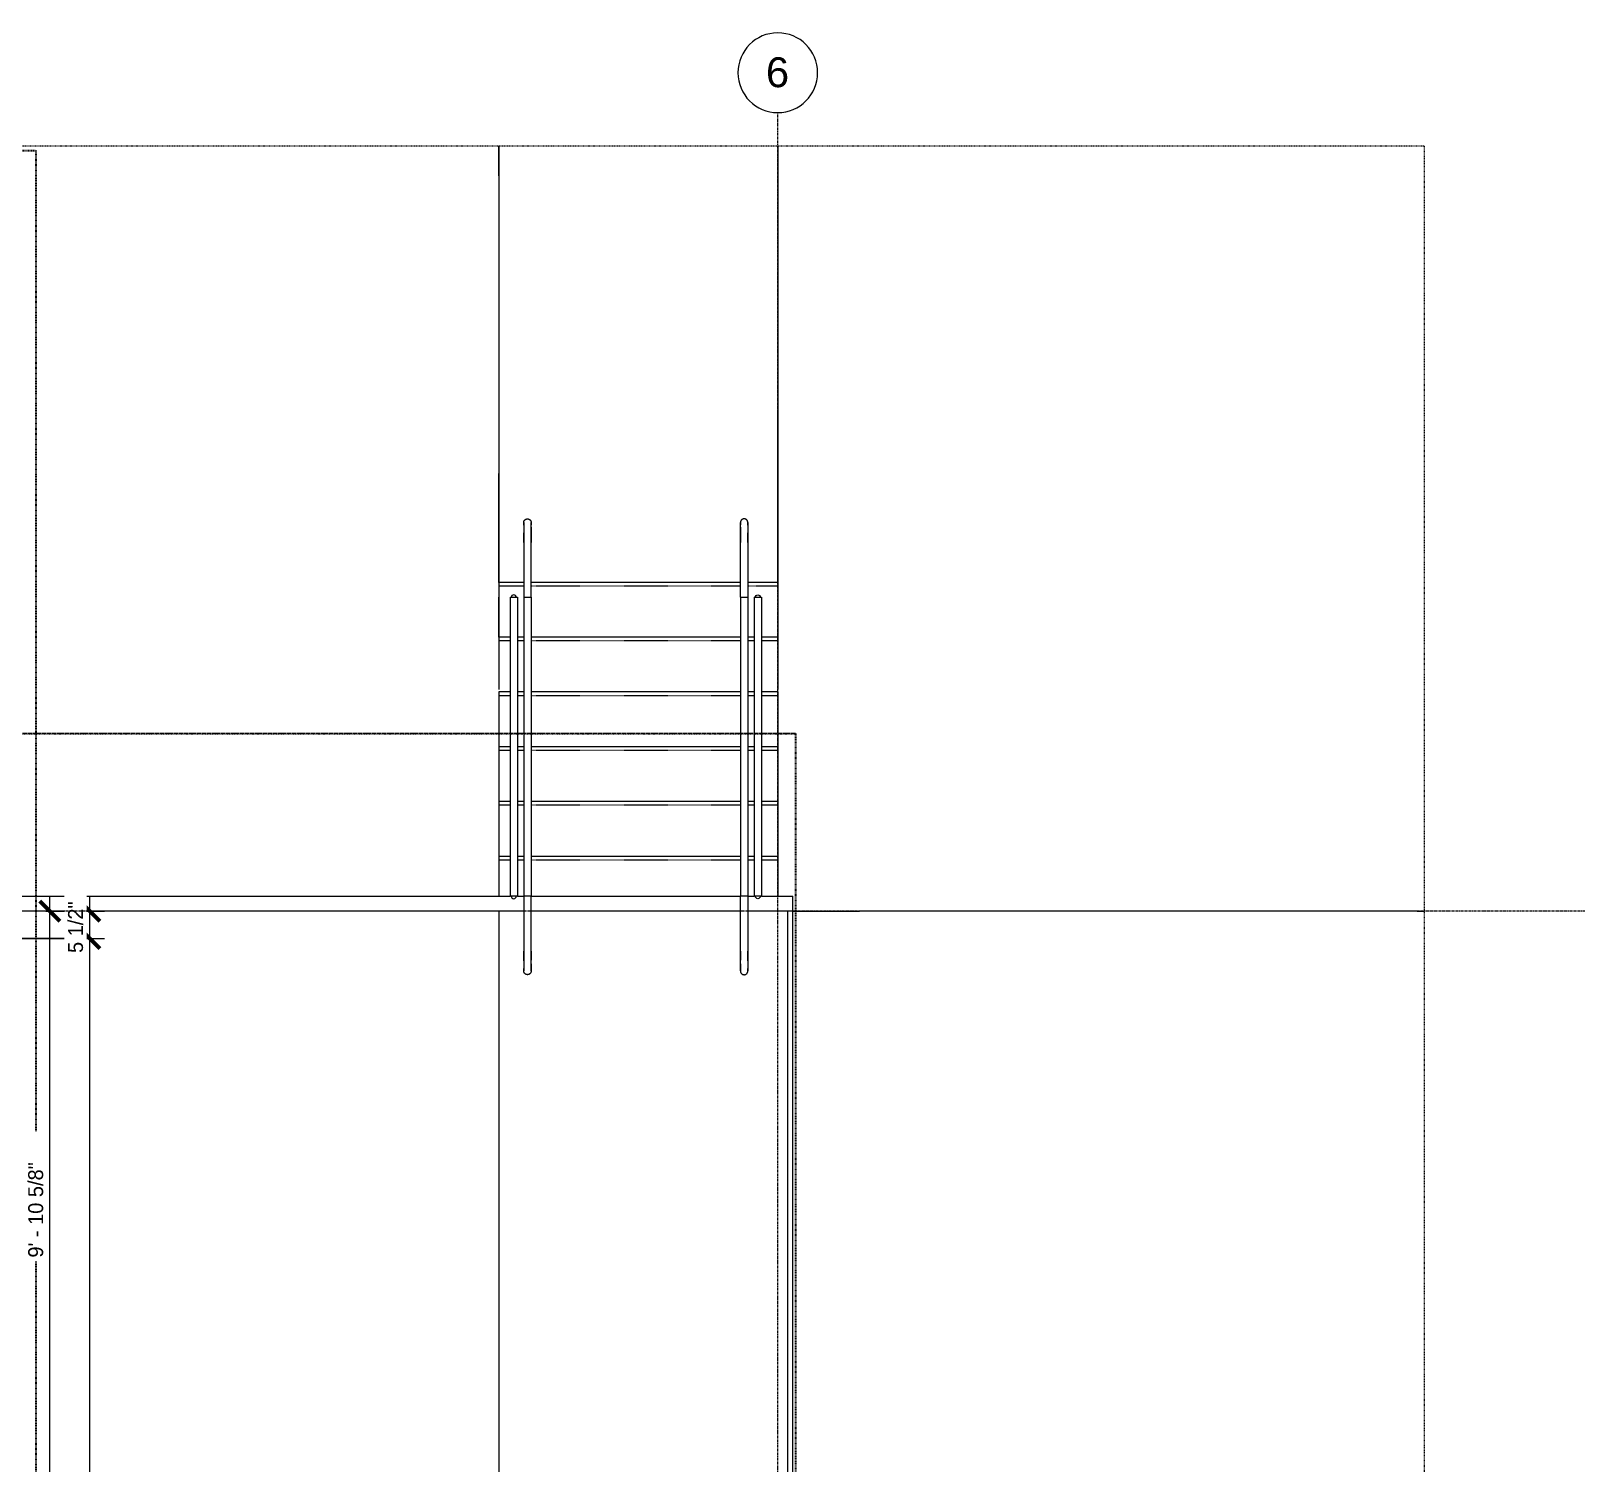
# Model space of a CAD drawing. Header units: inches. Extents: x -4058 to -1781, y 9814 to 12264.
# Drawn here: x -2093.2 to -1781.3, y 11976.4 to 12263.9 of the extents above; entities that cross this region are included whole.
import ezdxf

# ---------------------------------------------------------------- set-up
doc = ezdxf.new("R2010")
doc.units = ezdxf.units.IN
doc.header["$MEASUREMENT"] = 0
for name, pattern in [('Aligning Line 1_8_', [0.25, 0.125, -0.125]), ('Dash_2_', [0.25, 0.125, -0.125]), ('Grid Line 1_2_', [0.875, 0.5, -0.125, 0.125, -0.125]), ('Overhead 1_16_', [0.101562, 0.0625, -0.039062])]:
    doc.linetypes.add(name, pattern=pattern)
for name, color, linetype, lineweight in [('0-1', 7, 'Continuous', 5), ('0-2', 7, 'Continuous', 9), ('A-ANNO-DIMS', 211, 'Continuous', 9), ('A-ANNO-DIMS-32', 211, 'Continuous', 9), ('A-FLOR-1', 7, 'Continuous', 9), ('A-FLOR-HRAL-1', 7, 'Continuous', 9), ('C-TOPO', 7, 'Continuous', 9), ('G-ANNO-SYMB', 111, 'Aligning Line 1_8_', 9), ('S-FNDN-1', 7, 'Continuous', 9), ('S-GRID-1', 1, 'Grid Line 1_2_', 9), ('S-GRID-IDEN', 1, 'Continuous', 9), ('S-STRS-1', 7, 'Continuous', 9), ('S-STRS-2', 7, 'Overhead 1_16_', 9)]:
    doc.layers.add(name, color=color, linetype=linetype, lineweight=lineweight)
doc.layers.add('0-3', color=250, linetype='Dash_2_')
doc.styles.add('Arial_1', font='arial.ttf', dxfattribs={"height": 6})
doc.styles.add('Century Gothic', font='ufonts.com_century-gothic.ttf', dxfattribs={"height": 3})
doc.dimstyles.new('THE_DIMENSION_STRING_3', dxfattribs={"dimscale": 12, "dimtxt": 3.132505, "dimasz": 0.333333, "dimexe": 0.25, "dimexo": 0.166667, "dimgap": 0.041667, "dimtad": 1, "dimdec": 4, "dimrnd": 0.0625, "dimzin": 3, "dimdsep": 46, "dimlunit": 4, "dimtxsty": 'Century Gothic', "dimblk1": 'OBLIQUE', "dimblk2": 'OBLIQUE', "dimsah": 1, "dimcen": 0.09, "dimdle": 0.25, "dimazin": 0, "dimtfac": 1, "dimtdec": 4, "dimtix": 1, "dimtmove": 0, "dimatfit": 3, "dimfxl": 1, "dimtvp": 1, "dimtfill": 1, "dimfrac": 2, "dimtolj": 1, "dimtzin": 0, "dimarcsym": 2})
doc.dimstyles.new('THE_DIMENSION_STRING_4', dxfattribs={"dimscale": 12, "dimtxt": 3.132505, "dimasz": 0.333333, "dimexe": 0.25, "dimexo": 0.166667, "dimgap": 0.041667, "dimtad": 1, "dimdec": 4, "dimrnd": 0.0625, "dimzin": 3, "dimdsep": 46, "dimlunit": 4, "dimtxsty": 'Century Gothic', "dimblk1": 'OBLIQUE', "dimblk2": 'OBLIQUE', "dimsah": 1, "dimcen": 0.09, "dimdle": 0.25, "dimazin": 0, "dimtfac": 1, "dimtdec": 4, "dimtix": 1, "dimtmove": 0, "dimatfit": 3, "dimfxl": 1, "dimtvp": 1, "dimtfill": 1, "dimfrac": 2, "dimtolj": 1, "dimtzin": 0, "dimarcsym": 2})

# ---------------------------------------------------------------- blocks, each defined once
blk = doc.blocks.new('Railing - 1_-2850776-UNIT PLANS - 1ST FLOOR')
at = {"layer": 'A-FLOR-HRAL-1'}
for p, q in [((2, 11), (2, 0)), ((3.5, 0), (3.5, 11))]:
    blk.add_line(p, q, dxfattribs=at)
at = {"layer": 'A-FLOR-HRAL-1', "flags": 128}
for points in [[(2, 15), (2, 15.03), (2, 15.06), (2.01, 15.09), (2.01, 15.12), (2.01, 15.15), (2.02, 15.18), (2.03, 15.21), (2.04, 15.24), (2.05, 15.26), (2.06, 15.29), (2.07, 15.32), (2.08, 15.35), (2.1, 15.37), (2.11, 15.4), (2.13, 15.42), (2.15, 15.45), (2.17, 15.47), (2.19, 15.49), (2.21, 15.52), (2.23, 15.54), (2.25, 15.56), (2.27, 15.58), (2.3, 15.6), (2.32, 15.61), (2.34, 15.63), (2.37, 15.65), (2.4, 15.66), (2.42, 15.68), (2.45, 15.69), (2.48, 15.7), (2.51, 15.71), (2.53, 15.72), (2.56, 15.73), (2.59, 15.73), (2.62, 15.74), (2.65, 15.74), (2.68, 15.75), (2.71, 15.75), (2.74, 15.75)], [(2.75, 15.75), (2.78, 15.75), (2.81, 15.75), (2.84, 15.74), (2.87, 15.74), (2.9, 15.74), (2.93, 15.73), (2.96, 15.72), (2.99, 15.71), (3.01, 15.7), (3.04, 15.69), (3.07, 15.68), (3.1, 15.67), (3.12, 15.65), (3.15, 15.64), (3.17, 15.62), (3.2, 15.6), (3.22, 15.58), (3.24, 15.56), (3.27, 15.54), (3.29, 15.52), (3.31, 15.5), (3.33, 15.48), (3.35, 15.45), (3.36, 15.43), (3.38, 15.41), (3.4, 15.38), (3.41, 15.35), (3.43, 15.33), (3.44, 15.3), (3.45, 15.27), (3.46, 15.24), (3.47, 15.22), (3.48, 15.19), (3.48, 15.16), (3.49, 15.13), (3.49, 15.1), (3.5, 15.07), (3.5, 15.04), (3.5, 15.01)], [(2, 15), (2, 15), (2, 14.99), (2, 14.97), (2, 14.95), (2, 14.92), (2, 14.89), (2, 14.84), (2, 14.8), (2, 14.74), (2, 14.68), (2, 14.62), (2, 14.55), (2, 14.47), (2, 14.39), (2, 14.3), (2, 14.21), (2, 14.11), (2, 14.01), (2, 13.9), (2, 13.79), (2, 13.67), (2, 13.55), (2, 13.42), (2, 13.29), (2, 13.16), (2, 13.02), (2, 12.89), (2, 12.74), (2, 12.6), (2, 12.45), (2, 12.3), (2, 12.15), (2, 11.99), (2, 11.84), (2, 11.68), (2, 11.52), (2, 11.36), (2, 11.2), (2, 11.04), (2, 11)], [(2, 14.5), (2, 14.53), (2, 14.6), (2, 14.67), (2, 14.73), (2, 14.78), (2, 14.83), (2, 14.87), (2, 14.91), (2, 14.94), (2, 14.97), (2, 14.98), (2, 14.99), (2, 15)], [(2, 11), (2, 11.16), (2, 11.32), (2, 11.48), (2, 11.64), (2, 11.79), (2, 11.95), (2, 12.11), (2, 12.26), (2, 12.41), (2, 12.56), (2, 12.7), (2, 12.85), (2, 12.94)], [(3.5, 11), (3.5, 11.16), (3.5, 11.32), (3.5, 11.48), (3.5, 11.64), (3.5, 11.79), (3.5, 11.95), (3.5, 12.11), (3.5, 12.26), (3.5, 12.41), (3.5, 12.56), (3.5, 12.7), (3.5, 12.85), (3.5, 12.99), (3.5, 13.12), (3.5, 13.26), (3.5, 13.39), (3.5, 13.52), (3.5, 13.64), (3.5, 13.76), (3.5, 13.87), (3.5, 13.98), (3.5, 14.08), (3.5, 14.18), (3.5, 14.28), (3.5, 14.37), (3.5, 14.45), (3.5, 14.53), (3.5, 14.6), (3.5, 14.67), (3.5, 14.73), (3.5, 14.78), (3.5, 14.83), (3.5, 14.87), (3.5, 14.91), (3.5, 14.94), (3.5, 14.97), (3.5, 14.98), (3.5, 14.99), (3.5, 15), (3.5, 15)], [(3.5, 15), (3.5, 14.99), (3.5, 14.97), (3.5, 14.95), (3.5, 14.92), (3.5, 14.89), (3.5, 14.84), (3.5, 14.8), (3.5, 14.74), (3.5, 14.68), (3.5, 14.62), (3.5, 14.55), (3.5, 14.52)], [(3.5, 14.07), (3.5, 14.01), (3.5, 13.9), (3.5, 13.79), (3.5, 13.67), (3.5, 13.55), (3.5, 13.42), (3.5, 13.29), (3.5, 13.16), (3.5, 13.02), (3.5, 12.89), (3.5, 12.74), (3.5, 12.6), (3.5, 12.45), (3.5, 12.3), (3.5, 12.15), (3.5, 11.99), (3.5, 11.84), (3.5, 11.68), (3.5, 11.52), (3.5, 11.36), (3.5, 11.2), (3.5, 11.04), (3.5, 11)]]:
    blk.add_lwpolyline(points, dxfattribs=at)
at = {"layer": 'A-FLOR-HRAL-1'}
blk.add_arc((0, 0), 0.5, 360, 180, dxfattribs=at)
blk = doc.blocks.new('Railing - 1_-2850778-UNIT PLANS - 1ST FLOOR')
at = {"layer": 'A-FLOR-HRAL-1'}
for p, q in [((2, 0), (2, -11)), ((3.5, -11), (3.5, 0))]:
    blk.add_line(p, q, dxfattribs=at)
at = {"layer": 'A-FLOR-HRAL-1', "flags": 128}
for points in [[(2, -12.94), (2, -12.89), (2, -12.74), (2, -12.6), (2, -12.45), (2, -12.3), (2, -12.15), (2, -11.99), (2, -11.84), (2, -11.68), (2, -11.52), (2, -11.36), (2, -11.2), (2, -11.04), (2, -11)], [(2, -11), (2, -11.16), (2, -11.32), (2, -11.48), (2, -11.64), (2, -11.79), (2, -11.95), (2, -12.11), (2, -12.26), (2, -12.41), (2, -12.56), (2, -12.7), (2, -12.85), (2, -12.99), (2, -13.12), (2, -13.26), (2, -13.39), (2, -13.52), (2, -13.64), (2, -13.76), (2, -13.87), (2, -13.98), (2, -14.08), (2, -14.18), (2, -14.28), (2, -14.37), (2, -14.45), (2, -14.53), (2, -14.6), (2, -14.67), (2, -14.73), (2, -14.78), (2, -14.83), (2, -14.87), (2, -14.91), (2, -14.94), (2, -14.97), (2, -14.98), (2, -14.99), (2, -15), (2, -15)], [(3.5, -11), (3.5, -11.16), (3.5, -11.32), (3.5, -11.48), (3.5, -11.64), (3.5, -11.79), (3.5, -11.95), (3.5, -12.11), (3.5, -12.26), (3.5, -12.41), (3.5, -12.56), (3.5, -12.7), (3.5, -12.85)], [(3.5, -15), (3.5, -15), (3.5, -14.99), (3.5, -14.97), (3.5, -14.95), (3.5, -14.92), (3.5, -14.89), (3.5, -14.84), (3.5, -14.8), (3.5, -14.74), (3.5, -14.68), (3.5, -14.62), (3.5, -14.55), (3.5, -14.47), (3.5, -14.39), (3.5, -14.3), (3.5, -14.21), (3.5, -14.11), (3.5, -14.01), (3.5, -13.9), (3.5, -13.79), (3.5, -13.67), (3.5, -13.55), (3.5, -13.42), (3.5, -13.29), (3.5, -13.16), (3.5, -13.02), (3.5, -12.89), (3.5, -12.74), (3.5, -12.6), (3.5, -12.45), (3.5, -12.3), (3.5, -12.15), (3.5, -11.99), (3.5, -11.84), (3.5, -11.68), (3.5, -11.52), (3.5, -11.36), (3.5, -11.2), (3.5, -11.04), (3.5, -11)], [(2, -15), (2, -14.99), (2, -14.97), (2, -14.95), (2, -14.92), (2, -14.89), (2, -14.84), (2, -14.8), (2, -14.74), (2, -14.68), (2, -14.62), (2, -14.55), (2, -14.5)], [(2.75, -15.75), (2.72, -15.75), (2.69, -15.75), (2.66, -15.74), (2.63, -15.74), (2.6, -15.74), (2.57, -15.73), (2.54, -15.72), (2.51, -15.71), (2.49, -15.7), (2.46, -15.69), (2.43, -15.68), (2.4, -15.67), (2.38, -15.65), (2.35, -15.64), (2.33, -15.62), (2.3, -15.6), (2.28, -15.58), (2.26, -15.56), (2.23, -15.54), (2.21, -15.52), (2.19, -15.5), (2.17, -15.48), (2.15, -15.45), (2.14, -15.43), (2.12, -15.41), (2.1, -15.38), (2.09, -15.35), (2.07, -15.33), (2.06, -15.3), (2.05, -15.27), (2.04, -15.24), (2.03, -15.22), (2.02, -15.19), (2.02, -15.16), (2.01, -15.13), (2.01, -15.1), (2, -15.07), (2, -15.04), (2, -15.01)], [(3.5, -15), (3.5, -15.03), (3.5, -15.06), (3.49, -15.09), (3.49, -15.12), (3.49, -15.15), (3.48, -15.18), (3.47, -15.21), (3.46, -15.24), (3.45, -15.26), (3.44, -15.29), (3.43, -15.32), (3.42, -15.35), (3.4, -15.37), (3.39, -15.4), (3.37, -15.42), (3.35, -15.45), (3.33, -15.47), (3.31, -15.49), (3.29, -15.52), (3.27, -15.54), (3.25, -15.56), (3.23, -15.58), (3.2, -15.6), (3.18, -15.61), (3.16, -15.63), (3.13, -15.65), (3.1, -15.66), (3.08, -15.68), (3.05, -15.69), (3.02, -15.7), (2.99, -15.71), (2.97, -15.72), (2.94, -15.73), (2.91, -15.73), (2.88, -15.74), (2.85, -15.74), (2.82, -15.75), (2.79, -15.75), (2.76, -15.75)], [(3.5, -13.54), (3.5, -13.64), (3.5, -13.76), (3.5, -13.87), (3.5, -13.98), (3.5, -14.08), (3.5, -14.18), (3.5, -14.28), (3.5, -14.37), (3.5, -14.45), (3.5, -14.53), (3.5, -14.6), (3.5, -14.67), (3.5, -14.73), (3.5, -14.78), (3.5, -14.83), (3.5, -14.87), (3.5, -14.91), (3.5, -14.94), (3.5, -14.97), (3.5, -14.98), (3.5, -14.99), (3.5, -15)]]:
    blk.add_lwpolyline(points, dxfattribs=at)
at = {"layer": 'A-FLOR-HRAL-1'}
blk.add_arc((0, 0), 0.5, 180, 360, dxfattribs=at)
blk = doc.blocks.new('Railing - Railing-2901872-UNIT PLANS - 1ST FLOOR')
at = {"layer": 'A-FLOR-HRAL-1'}
for p, q in [((-1997.07, 12150.19), (-1995.57, 12150.19)), ((-1997.07, 12150.19), (-1997.07, 12090.19)), ((-1995.57, 12150.19), (-1995.57, 12090.19)), ((-1994.32, 12150.19), (-1992.82, 12150.19)), ((-1994.32, 12150.19), (-1994.32, 12090.19)), ((-1992.82, 12150.19), (-1992.82, 12090.19)), ((-1995.57, 12090.19), (-1997.07, 12090.19)), ((-1992.82, 12090.19), (-1994.32, 12090.19))]:
    blk.add_line(p, q, dxfattribs=at)
for name, p in [('Railing - 1_-2850776-UNIT PLANS - 1ST FLOOR', (-1996.32, 12150.19)), ('Railing - 1_-2850778-UNIT PLANS - 1ST FLOOR', (-1996.32, 12090.19))]:
    blk.add_blockref(name, p)
blk = doc.blocks.new('Railing - 1_-V17-UNIT PLANS - 1ST FLOOR')
at = {"layer": 'A-FLOR-HRAL-1'}
for p, q in [((2, 13.39), (2, 13.4)), ((2, 11), (2, 0)), ((3.5, 0), (3.5, 11))]:
    blk.add_line(p, q, dxfattribs=at)
at = {"layer": 'A-FLOR-HRAL-1', "flags": 128}
for points in [[(2, 15), (2, 15.03), (2, 15.06), (2.01, 15.09), (2.01, 15.12), (2.01, 15.15), (2.02, 15.18), (2.03, 15.21), (2.04, 15.24), (2.05, 15.26), (2.06, 15.29), (2.07, 15.32), (2.08, 15.35), (2.1, 15.37), (2.11, 15.4), (2.13, 15.42), (2.15, 15.45), (2.17, 15.47), (2.19, 15.49), (2.21, 15.52), (2.23, 15.54), (2.25, 15.56), (2.27, 15.58), (2.3, 15.6), (2.32, 15.61), (2.34, 15.63), (2.37, 15.65), (2.4, 15.66), (2.42, 15.68), (2.45, 15.69), (2.48, 15.7), (2.51, 15.71), (2.53, 15.72), (2.56, 15.73), (2.59, 15.73), (2.62, 15.74), (2.65, 15.74), (2.68, 15.75), (2.71, 15.75), (2.74, 15.75)], [(2.75, 15.75), (2.78, 15.75), (2.81, 15.75), (2.84, 15.74), (2.87, 15.74), (2.9, 15.74), (2.93, 15.73), (2.96, 15.72), (2.99, 15.71), (3.01, 15.7), (3.04, 15.69), (3.07, 15.68), (3.1, 15.67), (3.12, 15.65), (3.15, 15.64), (3.17, 15.62), (3.2, 15.6), (3.22, 15.58), (3.24, 15.56), (3.27, 15.54), (3.29, 15.52), (3.31, 15.5), (3.33, 15.48), (3.35, 15.45), (3.36, 15.43), (3.38, 15.41), (3.4, 15.38), (3.41, 15.35), (3.43, 15.33), (3.44, 15.3), (3.45, 15.27), (3.46, 15.24), (3.47, 15.22), (3.48, 15.19), (3.48, 15.16), (3.49, 15.13), (3.49, 15.1), (3.5, 15.07), (3.5, 15.04), (3.5, 15.01)], [(2, 15), (2, 15), (2, 14.99), (2, 14.97), (2, 14.95), (2, 14.92), (2, 14.89), (2, 14.84), (2, 14.8), (2, 14.74), (2, 14.68), (2, 14.62), (2, 14.55), (2, 14.47), (2, 14.39), (2, 14.3), (2, 14.21), (2, 14.11), (2, 14.01), (2, 13.9), (2, 13.79), (2, 13.67), (2, 13.55), (2, 13.42), (2, 13.29), (2, 13.16), (2, 13.02), (2, 12.89), (2, 12.74), (2, 12.6), (2, 12.45), (2, 12.3), (2, 12.15), (2, 11.99), (2, 11.84), (2, 11.68), (2, 11.52), (2, 11.36), (2, 11.2), (2, 11.04), (2, 11)], [(2, 14.5), (2, 14.53), (2, 14.6), (2, 14.67), (2, 14.73), (2, 14.78), (2, 14.83), (2, 14.87), (2, 14.91), (2, 14.94), (2, 14.97), (2, 14.98), (2, 14.99), (2, 15)], [(2, 11), (2, 11.16), (2, 11.32), (2, 11.48), (2, 11.64), (2, 11.79), (2, 11.95), (2, 12.11), (2, 12.26), (2, 12.41), (2, 12.56), (2, 12.7), (2, 12.85), (2, 12.94)], [(3.5, 11), (3.5, 11.16), (3.5, 11.32), (3.5, 11.48), (3.5, 11.64), (3.5, 11.79), (3.5, 11.95), (3.5, 12.11), (3.5, 12.26), (3.5, 12.41), (3.5, 12.56), (3.5, 12.7), (3.5, 12.85), (3.5, 12.99), (3.5, 13.12), (3.5, 13.26), (3.5, 13.39), (3.5, 13.52), (3.5, 13.64), (3.5, 13.76), (3.5, 13.87), (3.5, 13.98), (3.5, 14.08), (3.5, 14.18), (3.5, 14.28), (3.5, 14.37), (3.5, 14.45), (3.5, 14.53), (3.5, 14.6), (3.5, 14.67), (3.5, 14.73), (3.5, 14.78), (3.5, 14.83), (3.5, 14.87), (3.5, 14.91), (3.5, 14.94), (3.5, 14.97), (3.5, 14.98), (3.5, 14.99), (3.5, 15), (3.5, 15)], [(3.5, 15), (3.5, 14.99), (3.5, 14.97), (3.5, 14.95), (3.5, 14.92), (3.5, 14.89), (3.5, 14.84), (3.5, 14.8), (3.5, 14.74), (3.5, 14.68), (3.5, 14.62), (3.5, 14.55), (3.5, 14.52)], [(3.5, 14.07), (3.5, 14.01), (3.5, 13.9), (3.5, 13.79), (3.5, 13.67), (3.5, 13.55), (3.5, 13.42), (3.5, 13.29), (3.5, 13.16), (3.5, 13.02), (3.5, 12.89), (3.5, 12.74), (3.5, 12.6), (3.5, 12.45), (3.5, 12.3), (3.5, 12.15), (3.5, 11.99), (3.5, 11.84), (3.5, 11.68), (3.5, 11.52), (3.5, 11.36), (3.5, 11.2), (3.5, 11.04), (3.5, 11)]]:
    blk.add_lwpolyline(points, dxfattribs=at)
at = {"layer": 'A-FLOR-HRAL-1'}
blk.add_arc((0, 0), 0.5, 360, 180, dxfattribs=at)
blk = doc.blocks.new('Railing - Railing-2901879-UNIT PLANS - 1ST FLOOR')
at = {"layer": 'A-FLOR-HRAL-1'}
for p, q in [((-1950.82, 12150.19), (-1949.32, 12150.19)), ((-1950.82, 12150.19), (-1950.82, 12090.19)), ((-1949.32, 12150.19), (-1949.32, 12090.19)), ((-1948.07, 12150.19), (-1946.57, 12150.19)), ((-1948.07, 12150.19), (-1948.07, 12090.19)), ((-1946.57, 12150.19), (-1946.57, 12090.19)), ((-1949.32, 12090.19), (-1950.82, 12090.19)), ((-1946.57, 12090.19), (-1948.07, 12090.19))]:
    blk.add_line(p, q, dxfattribs=at)
at = {"extrusion": (0, 0, -1), "zscale": -1}
for name, p in [('Railing - 1_-V17-UNIT PLANS - 1ST FLOOR', (1947.32, 12150.19)), ('Railing - 1_-2850778-UNIT PLANS - 1ST FLOOR', (1947.32, 12090.19))]:
    blk.add_blockref(name, p, dxfattribs=at)
blk = doc.blocks.new('CTR - 1st Phase - Shell_rvt-1-UNIT PLANS - 1ST FLOOR')
at = {"layer": 'A-FLOR-1'}
for p, q in [((-1999.32, 12087.19), (-1999.32, 11109.39)), ((-1941.32, 11049.39), (-1941.32, 12087.19)), ((-1940.32, 10009.09), (-1940.32, 12087.19))]:
    blk.add_line(p, q, dxfattribs=at)
at = {"layer": 'S-FNDN-1'}
for p, q in [((-2692.57, 12090.19), (-1997.07, 12090.19)), ((-1995.57, 12090.19), (-1994.32, 12090.19)), ((-1992.82, 12090.19), (-1950.82, 12090.19)), ((-1949.32, 12090.19), (-1948.07, 12090.19)), ((-1946.57, 12090.19), (-1940.32, 12090.19)), ((-1940.32, 12087.19), (-1940.32, 12090.19)), ((-1994.32, 12087.19), (-2096.57, 12087.19)), ((-1950.82, 12087.19), (-1992.82, 12087.19)), ((-1940.32, 12087.19), (-1949.32, 12087.19))]:
    blk.add_line(p, q, dxfattribs=at)
at = {"layer": 'S-STRS-1'}
for p, q in [((-1994.32, 12153.19), (-1999.32, 12153.19)), ((-1999.32, 12153.19), (-1999.32, 12150.21)), ((-1950.82, 12153.19), (-1992.82, 12153.19)), ((-1943.32, 12153.19), (-1949.32, 12153.19)), ((-1943.32, 12153.19), (-1943.32, 12150.21)), ((-1999.32, 12142.19), (-1999.32, 12131.7)), ((-1997.07, 12142.19), (-1999.32, 12142.19)), ((-1994.32, 12142.19), (-1995.57, 12142.19)), ((-1950.82, 12142.19), (-1992.82, 12142.19)), ((-1948.07, 12142.19), (-1949.32, 12142.19)), ((-1943.32, 12142.19), (-1946.57, 12142.19)), ((-1943.32, 12142.19), (-1943.32, 12131.7)), ((-1999.32, 12131.19), (-1999.32, 12120.19)), ((-1997.07, 12131.19), (-1999.32, 12131.19)), ((-1994.32, 12131.19), (-1995.57, 12131.19)), ((-1950.82, 12131.19), (-1992.82, 12131.19)), ((-1948.07, 12131.19), (-1949.32, 12131.19)), ((-1943.32, 12131.19), (-1946.57, 12131.19)), ((-1943.32, 12131.19), (-1943.32, 12120.19)), ((-1999.32, 12120.19), (-1999.32, 12109.19)), ((-1997.07, 12120.19), (-1999.32, 12120.19)), ((-1994.32, 12120.19), (-1995.57, 12120.19)), ((-1950.82, 12120.19), (-1992.82, 12120.19)), ((-1948.07, 12120.19), (-1949.32, 12120.19)), ((-1943.32, 12120.19), (-1946.57, 12120.19)), ((-1943.32, 12120.19), (-1943.32, 12109.19)), ((-1999.32, 12109.19), (-1999.32, 12098.19)), ((-1997.07, 12109.19), (-1999.32, 12109.19)), ((-1994.32, 12109.19), (-1995.57, 12109.19)), ((-1950.82, 12109.19), (-1992.82, 12109.19)), ((-1948.07, 12109.19), (-1949.32, 12109.19)), ((-1943.32, 12109.19), (-1946.57, 12109.19)), ((-1943.32, 12109.19), (-1943.32, 12098.19)), ((-1999.32, 12098.19), (-1999.32, 12090.19)), ((-1997.07, 12098.19), (-1999.32, 12098.19)), ((-1994.32, 12098.19), (-1995.57, 12098.19)), ((-1950.82, 12098.19), (-1992.82, 12098.19)), ((-1948.07, 12098.19), (-1949.32, 12098.19)), ((-1943.32, 12098.19), (-1946.57, 12098.19)), ((-1943.32, 12098.19), (-1943.32, 12090.19)), ((-1994.32, 12087.19), (-1999.32, 12087.19)), ((-1950.82, 12087.19), (-1992.82, 12087.19)), ((-1943.32, 12087.19), (-1949.32, 12087.19))]:
    blk.add_line(p, q, dxfattribs=at)
at = {"layer": 'S-STRS-2'}
for p, q in [((-1994.32, 12152.44), (-1999.32, 12152.44)), ((-1950.82, 12152.44), (-1992.82, 12152.44)), ((-1943.32, 12152.44), (-1949.32, 12152.44)), ((-1997.07, 12141.44), (-1999.32, 12141.44)), ((-1994.32, 12141.44), (-1995.57, 12141.44)), ((-1950.82, 12141.44), (-1992.82, 12141.44)), ((-1948.07, 12141.44), (-1949.32, 12141.44)), ((-1943.32, 12141.44), (-1946.57, 12141.44)), ((-1997.07, 12130.44), (-1999.32, 12130.44)), ((-1994.32, 12130.44), (-1995.57, 12130.44)), ((-1950.82, 12130.44), (-1992.82, 12130.44)), ((-1948.07, 12130.44), (-1949.32, 12130.44)), ((-1943.32, 12130.44), (-1946.57, 12130.44)), ((-1997.07, 12119.44), (-1999.32, 12119.44)), ((-1994.32, 12119.44), (-1995.57, 12119.44)), ((-1950.82, 12119.44), (-1992.82, 12119.44)), ((-1948.07, 12119.44), (-1949.32, 12119.44)), ((-1943.32, 12119.44), (-1946.57, 12119.44)), ((-1997.07, 12108.44), (-1999.32, 12108.44)), ((-1994.32, 12108.44), (-1995.57, 12108.44)), ((-1950.82, 12108.44), (-1992.82, 12108.44)), ((-1948.07, 12108.44), (-1949.32, 12108.44)), ((-1943.32, 12108.44), (-1946.57, 12108.44)), ((-1997.07, 12097.44), (-1999.32, 12097.44)), ((-1994.32, 12097.44), (-1995.57, 12097.44)), ((-1950.82, 12097.44), (-1992.82, 12097.44)), ((-1948.07, 12097.44), (-1949.32, 12097.44)), ((-1943.32, 12097.44), (-1946.57, 12097.44))]:
    blk.add_line(p, q, dxfattribs=at)
at = {"layer": '0-2'}
for name in ['Railing - Railing-2901872-UNIT PLANS - 1ST FLOOR', 'Railing - Railing-2901879-UNIT PLANS - 1ST FLOOR']:
    blk.add_blockref(name, (0, 0), dxfattribs=at)
blk = doc.blocks.new('CTR  - Topography_rvt-1-UNIT PLANS - 1ST FLOOR')
at = {"layer": 'C-TOPO'}
for p, q in [((-1999.32, 12240.76), (-1999.32, 12234.77)), ((-1999.32, 12234.77), (-1999.32, 12240.76)), ((-1943.32, 12240.76), (-1943.32, 12187.08)), ((-1943.32, 12240.76), (-1943.32, 12187.08)), ((-1999.32, 12234.77), (-1999.32, 12175.07)), ((-1999.32, 12234.77), (-1999.32, 12175.07)), ((-1943.32, 12187.08), (-1943.32, 12153.19)), ((-1943.32, 12153.19), (-1943.32, 12187.08)), ((-1999.32, 12175.07), (-1999.32, 12153.19)), ((-1999.32, 12153.19), (-1999.32, 12175.07)), ((-1999.32, 12142.19), (-1999.32, 12150.21)), ((-1999.32, 12150.21), (-1999.32, 12142.19)), ((-1943.32, 12150.21), (-1943.32, 12144.83)), ((-1943.32, 12150.21), (-1943.32, 12144.83)), ((-1943.32, 12144.83), (-1943.32, 12142.19)), ((-1943.32, 12144.83), (-1943.32, 12142.19)), ((-1940.32, 12087.19), (-1926.94, 12087.19)), ((-1922.3, 12087.19), (-1926.94, 12087.19)), ((-1814.94, 12087.19), (-1922.3, 12087.19)), ((-1814.94, 12087.19), (-1813.49, 12087.19))]:
    blk.add_line(p, q, dxfattribs=at)
blk = doc.blocks.new('DIMBLOCK687-UNIT PLANS - 1ST FLOOR')
at = {"layer": 'A-ANNO-DIMS-32', "lineweight": 50}
for p, q in [((-2089.45, 12087.19), (-2091.45, 12089.19)), ((-2089.45, 12087.19), (-2087.45, 12085.19)), ((-2089.45, 11968.59), (-2091.45, 11970.59)), ((-2089.45, 11968.59), (-2087.45, 11966.59))]:
    blk.add_line(p, q, dxfattribs=at)
at = {"layer": 'A-ANNO-DIMS-32'}
for p, q in [((-2089.45, 11968.59), (-2089.45, 12090.19)), ((-2090.28, 12087.19), (-2086.45, 12087.19)), ((-2089.45, 12087.19), (-2090.28, 12087.19)), ((-2094.57, 11968.59), (-2086.45, 11968.59)), ((-2089.45, 11968.59), (-2094.57, 11968.59))]:
    blk.add_line(p, q, dxfattribs=at)
at = {"layer": 'A-ANNO-DIMS-32', "color": 0, "insert": (-2093.8, 12017.65), "char_height": 3, "width": 24.5827, "attachment_point": 1, "rotation": 90, "line_spacing_factor": 0.984502, "style": 'Century Gothic', "bg_fill": 3, "box_fill_scale": 1.25, "bg_fill_color": 256, "bg_fill_true_color": 13158600, "bg_fill_transparency": 0}
blk.add_mtext('9\' - 10 5/8"', dxfattribs=at)
blk = doc.blocks.new('_Oblique')
at = {"color": 0, "linetype": 'ByBlock', "lineweight": -2}
blk.add_line((-0.5, -0.5), (0.5, 0.5), dxfattribs=at)
blk = doc.blocks.new('DIMBLOCK1148-UNIT PLANS - 1ST FLOOR')
at = {"layer": 'A-ANNO-DIMS-32', "lineweight": 50}
for p, q in [((-2081.45, 12081.69), (-2083.45, 12083.69)), ((-2081.45, 12081.69), (-2079.45, 12079.69)), ((-2081.45, 11685.74), (-2083.45, 11687.74)), ((-2081.45, 11685.74), (-2079.45, 11683.74))]:
    blk.add_line(p, q, dxfattribs=at)
at = {"layer": 'A-ANNO-DIMS-32'}
for p, q in [((-2099.01, 12081.69), (-2078.45, 12081.69)), ((-2081.45, 12081.69), (-2099.01, 12081.69)), ((-2081.45, 11685.74), (-2081.45, 12081.69)), ((-2102.82, 11685.74), (-2078.45, 11685.74)), ((-2081.45, 11685.74), (-2102.82, 11685.74))]:
    blk.add_line(p, q, dxfattribs=at)
at = {"layer": 'A-ANNO-DIMS-32', "color": 0, "insert": (-2085.8, 11869.97), "char_height": 3, "width": 32.9957, "attachment_point": 1, "rotation": 90, "line_spacing_factor": 0.984502, "style": 'Century Gothic', "bg_fill": 3, "box_fill_scale": 1.25, "bg_fill_color": 256, "bg_fill_true_color": 13158600, "bg_fill_transparency": 0}
blk.add_mtext('32\' - 11 15/16"', dxfattribs=at)
blk = doc.blocks.new('DIMBLOCK1149-UNIT PLANS - 1ST FLOOR')
at = {"layer": 'A-ANNO-DIMS-32', "lineweight": 50}
for p, q in [((-2081.45, 12087.19), (-2083.45, 12089.19)), ((-2081.45, 12087.19), (-2079.45, 12085.19)), ((-2081.45, 12081.69), (-2083.45, 12083.69)), ((-2081.45, 12081.69), (-2079.45, 12079.69))]:
    blk.add_line(p, q, dxfattribs=at)
at = {"layer": 'A-ANNO-DIMS-32'}
for p, q in [((-2081.45, 12081.69), (-2081.45, 12090.19)), ((-2082.28, 12087.19), (-2078.45, 12087.19)), ((-2081.45, 12087.19), (-2082.28, 12087.19)), ((-2099.01, 12081.69), (-2078.45, 12081.69)), ((-2081.45, 12081.69), (-2099.01, 12081.69))]:
    blk.add_line(p, q, dxfattribs=at)
at = {"layer": 'A-ANNO-DIMS-32', "color": 0, "insert": (-2085.8, 12078.8), "char_height": 3, "width": 13.5444, "attachment_point": 1, "rotation": 90, "line_spacing_factor": 0.984502, "style": 'Century Gothic', "bg_fill": 3, "box_fill_scale": 1.25, "bg_fill_color": 256, "bg_fill_true_color": 13158600, "bg_fill_transparency": 0}
blk.add_mtext('5 1/2"', dxfattribs=at)
blk = doc.blocks.new('Grid - Grid Head - Circle-50561-UNIT PLANS - 1ST FLOOR')
at = {"layer": 'S-GRID-IDEN'}
for start, end in [(360, 180), (180, 360)]:
    blk.add_arc((0, 0), 0.25, start, end, dxfattribs=at)

msp = doc.modelspace()

# ---------------------------------------------------------------- linework, layer by layer
at = {"layer": '0-3'}
msp.add_line((-2528.78672, 12239.91511), (-2092.28015, 12239.91511), dxfattribs=at)
at = {"layer": 'G-ANNO-SYMB'}
for q in [(-4009.5295, 12240.74859), (-1813.52288, 9846.2766)]:
    msp.add_line((-1813.52288, 12240.74859), q, dxfattribs=at)

# ---------------------------------------------------------------- block references
at = {"layer": '0-1'}
msp.add_blockref('CTR - 1st Phase - Shell_rvt-1-UNIT PLANS - 1ST FLOOR', (0, 0), dxfattribs=at)
at = {"layer": 'S-GRID-IDEN', "xscale": 31.99999999999999, "yscale": 31.99999999999999, "zscale": 31.99999999999999}
msp.add_blockref('Grid - Grid Head - Circle-50561-UNIT PLANS - 1ST FLOOR', (-1943.32374, 12255.50061), dxfattribs=at)

# ---------------------------------------------------------------- texts
at = {"layer": 'S-GRID-IDEN', "insert": (-1945.70008, 12258.59659), "char_height": 6, "width": 5.656, "attachment_point": 1, "style": 'Arial_1'}
msp.add_mtext('6', dxfattribs=at)

# ---------------------------------------------------------------- next in the draw order: linework, layer by layer
at = {"layer": '0-3'}
for p, q in [((-2092.28015, 12239.91511), (-2092.28015, 11678.07195)), ((-3043.10454, 12122.87596), (-1939.7738, 12122.87596)), ((-1939.7738, 12122.87596), (-1939.7738, 11241.7211))]:
    msp.add_line(p, q, dxfattribs=at)
at = {"layer": 'G-ANNO-SYMB'}
for q in [(-3043.10454, 12122.87596), (-1939.7738, 11241.7211)]:
    msp.add_line((-1939.7738, 12122.87596), q, dxfattribs=at)
at = {"layer": 'S-GRID-1'}
msp.add_line((-1943.32374, 9814.0266), (-1943.32374, 12247.50061), dxfattribs=at)

# ---------------------------------------------------------------- next in the draw order: block references
at = {"layer": '0-1'}
msp.add_blockref('CTR  - Topography_rvt-1-UNIT PLANS - 1ST FLOOR', (0, 0), dxfattribs=at)

# ---------------------------------------------------------------- next in the draw order: dimensions: what is measured, and where the dimension line sits
at = {"layer": 'A-ANNO-DIMS'}
dim = msp.add_linear_dim(base=(-2089.45244, 12087.1894), p1=(-2096.57374, 11968.5894), p2=(-2092.28087, 12087.1894), angle=90, dimstyle='THE_DIMENSION_STRING_3', override={"dimpost": '<>', "dimfxl": 118.677667}, dxfattribs=at)
dim.commit()
dim.dimension.update_dxf_attribs({"geometry": 'DIMBLOCK687-UNIT PLANS - 1ST FLOOR', "text_midpoint": (-2091.69412, 12027.8894)})

# ---------------------------------------------------------------- next in the draw order: dimensions: what is measured, and where the dimension line sits
dim = msp.add_linear_dim(base=(-2081.45244, 12081.6894), p1=(-2104.82374, 11685.7394), p2=(-2101.01124, 12081.6894), angle=90, dimstyle='THE_DIMENSION_STRING_4', override={"dimpost": '<>', "dimfxl": 395.968354}, dxfattribs=at)
dim.commit()
dim.dimension.update_dxf_attribs({"geometry": 'DIMBLOCK1148-UNIT PLANS - 1ST FLOOR', "text_midpoint": (-2083.69412, 11883.7144)})

# ---------------------------------------------------------------- next in the draw order: dimensions: what is measured, and where the dimension line sits
dim = msp.add_linear_dim(base=(-2081.45244, 12087.1894), p1=(-2101.01124, 12081.6894), p2=(-2084.28087, 12087.1894), angle=90, dimstyle='THE_DIMENSION_STRING_4', override={"dimpost": '<>', "dimfxl": 17.611222}, dxfattribs=at)
dim.commit()
dim.dimension.update_dxf_attribs({"geometry": 'DIMBLOCK1149-UNIT PLANS - 1ST FLOOR', "text_midpoint": (-2083.69412, 12084.4394)})

# ---------------------------------------------------------------- next in the draw order: linework, layer by layer
at = {"layer": 'S-GRID-1'}
msp.add_line((-1781.27288, 12087.1894), (-4041.7795, 12087.1894), dxfattribs=at)

doc.saveas('drawing.dxf')
